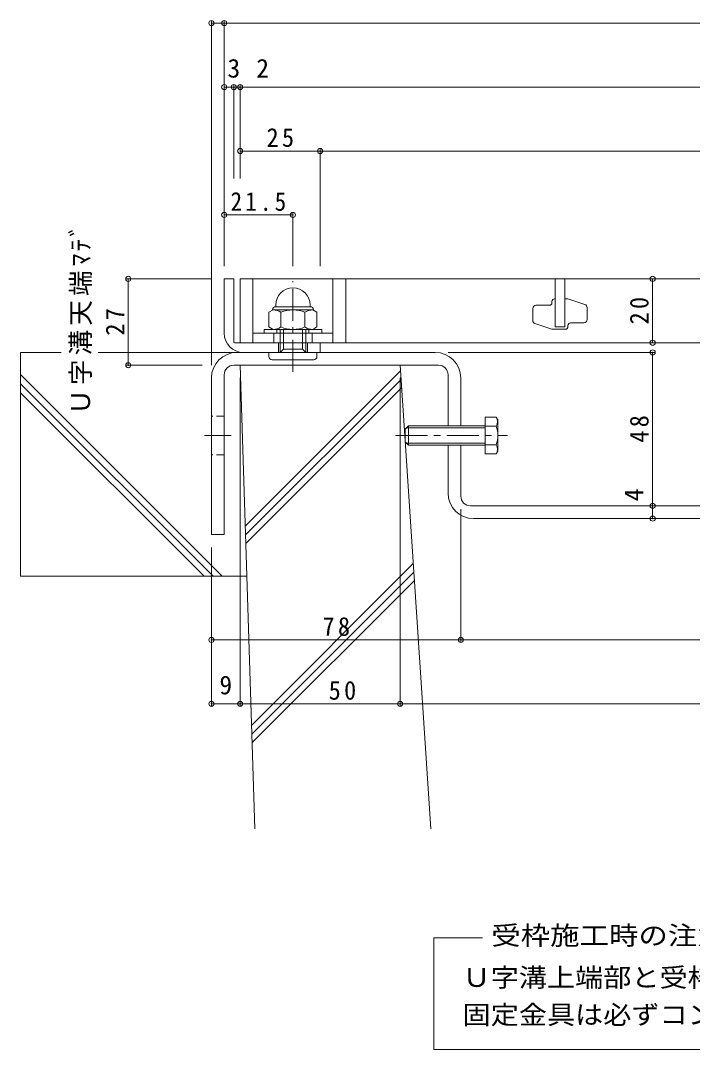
# Model space of a CAD drawing. Units: millimetres on the paper, enlarged 10 times, with parts at other scales. Extents: x -2205 to 2286, y -1959 to 1524.
# Drawn here: x -2205 to -1155, y -1406 to 203 of the extents above; entities that cross this region are included whole.
import ezdxf
from ezdxf.enums import TextEntityAlignment as Align

# ---------------------------------------------------------------- set-up
doc = ezdxf.new("R2010")
doc.units = ezdxf.units.MM
doc.header["$LTSCALE"] = 10
doc.header["$PDMODE"] = 32
doc.header["$PDSIZE"] = 8
doc.linetypes.add('CHAIN1', pattern=[8, 5, -1, 1, -1])
doc.linetypes.add('DASHED1', pattern=[1.8, 1.2, -0.6])
for name, color, linetype, lineweight in [('D-1_躯体', 2, 'Continuous', 9), ('D-2_仕上', 3, 'Continuous', 9), ('D-4_文字', 7, 'Continuous', 9), ('D-5_建具', 7, 'Continuous', 9), ('D-6_間仕切', 6, 'Continuous', 9), ('D-8_ハッチ', 3, 'Continuous', 9), ('D-A_インテリア', 2, 'Continuous', 9), ('D-B_衛生陶器', 2, 'Continuous', 9)]:
    doc.layers.add(name, color=color, linetype=linetype, lineweight=lineweight)
doc.styles.add('ＭＳ ゴシック', font='')
doc.styles.get('ＭＳ ゴシック').set_extended_font_data('MS Gothic')

msp = doc.modelspace()

# ---------------------------------------------------------------- linework, layer by layer
at = {"layer": 'D-1_躯体'}
for p, q in [((-1886.68, -201.06), (-1886.68, -286.06)), ((-1801.68, -316.06), (-1801.68, -301.06)), ((-1756.68, -316.06), (-1756.68, -301.06))]:
    msp.add_line(p, q, dxfattribs=at)
for points in [[(-1871.68, -300.06), (-1871.68, -201.06), (-1886.68, -201.06)], [(-1856.68, -316.06), (-1736.68, -316.06), (-1736.68, -301.06), (-1870.68, -301.06)]]:
    msp.add_lwpolyline(points, dxfattribs=at)
for centre, radius in [((-1856.68, -286.06), 30), ((-1870.68, -300.06), 1)]:
    msp.add_arc(centre, radius, 180, 270, dxfattribs=at)
at = {"layer": 'D-2_仕上'}
for p, q in [((-1861.68, -301.06), (-1861.68, -201.06)), ((-1841.68, -301.06), (-1841.68, -201.06)), ((-1716.68, -301.06), (-1716.68, -201.06)), ((-1696.68, -301.06), (-1696.68, -201.06)), ((-1369.18, -276.06), (-1369.18, -201.06)), ((-1354.18, -201.06), (-1354.18, -276.06)), ((-1374.18, -238.31), (-1374.18, -236.31)), ((-1370.18, -232.31), (-1369.18, -232.31)), ((-1354.18, -232.31), (-1349.18, -232.31)), ((-1349.18, -232.31), (-1322.6, -241.17)), ((-1404.18, -266.2), (-1404.18, -247.31)), ((-1399.18, -242.31), (-1378.18, -242.31)), ((-1319.18, -245.91), (-1319.18, -264.81)), ((-1324.18, -269.81), (-1345.18, -269.81)), ((-1716.68, -286.06), (-1841.68, -286.06)), ((-1809.18, -301.06), (-1809.18, -286.06)), ((-1749.18, -301.06), (-1749.18, -286.06)), ((-1369.18, -276.06), (-1354.18, -276.06)), ((-1349.18, -273.81), (-1349.18, -275.81)), ((138.32, -301.06), (-1861.68, -301.06))]:
    msp.add_line(p, q, dxfattribs=at)
for points in [[(-1861.68, -201.06), (138.32, -201.06), (138.32, -301.06)], [(-1353.18, -279.81), (-1374.18, -279.81), (-1400.76, -270.95)]]:
    msp.add_lwpolyline(points, dxfattribs=at)
for centre, radius, start, end in [((-1378.18, -238.31), 4, 270, 0), ((-1370.18, -236.31), 4, 90, 180), ((-1324.18, -245.91), 5, 0, 71.56505), ((-1399.18, -247.31), 5, 90, 180), ((-1399.18, -266.2), 5, 180, 251.56505), ((-1345.18, -273.81), 4, 90, 180), ((-1324.18, -264.81), 5, 270, 0), ((-1353.18, -275.81), 4, 270, 0)]:
    msp.add_arc(centre, radius, start, end, dxfattribs=at)
at = {"layer": 'D-4_文字'}
for p, q in [((-1906.68, 201.94), (-1906.68, -336.06)), ((-1906.68, 198.94), (-1886.68, 198.94)), ((-1886.68, 201.94), (-1886.68, -181.06)), ((-1886.68, 198.94), (163.32, 198.94)), ((-1886.68, 98.94), (-1871.68, 98.94)), ((-1871.68, 101.94), (-1871.68, -43.88)), ((-1871.68, 98.94), (-1861.68, 98.94)), ((-1861.68, 101.94), (-1861.68, -43.88)), ((-1861.68, 98.94), (138.32, 98.94)), ((-1736.68, 1.94), (-1736.68, -181.06)), ((-1861.68, -1.06), (-1736.68, -1.06)), ((-1736.68, -1.06), (13.32, -1.06)), ((-1886.68, -101.06), (-1779.18, -101.06)), ((-1779.18, -98.06), (-1779.18, -181.06)), ((-2039.68, -201.06), (-1906.68, -201.06)), ((-2036.68, -201.06), (-2036.68, -336.06)), ((-1216.68, -201.06), (-1216.68, -301.06)), ((-1213.68, -316.06), (-1536.68, -316.06)), ((-1216.68, -316.06), (-1216.68, -556.06)), ((-2039.68, -336.06), (-1921.32, -336.06)), ((-1861.68, -868.73), (-1861.68, -356.06)), ((-1611.68, -868.73), (-1611.68, -356.06)), ((-1516.68, -768.84), (-1516.68, -561.06)), ((-1216.68, -556.06), (-1216.68, -576.06)), ((-1906.68, -868.73), (-1906.68, -621.06)), ((-1906.68, -765.84), (-1516.68, -765.84)), ((-1516.68, -765.84), (-206.68, -765.84)), ((-1906.68, -865.73), (-1861.68, -865.73)), ((-1861.68, -865.73), (-1611.68, -865.73)), ((-1611.68, -865.73), (-111.68, -865.73))]:
    msp.add_line(p, q, dxfattribs=at)
for p in [(-1906.68, 198.94), (-1886.68, 198.94), (-1886.68, 98.94), (-1871.68, 98.94), (-1861.68, 98.94), (-1861.68, -1.06), (-1736.68, -1.06), (-1886.68, -101.06), (-1779.18, -101.06), (-2036.68, -201.06), (-1216.68, -201.06), (-1216.68, -301.06), (-1216.68, -316.06), (-2036.68, -336.06), (-1216.68, -556.06), (-1216.68, -576.06), (-1906.68, -765.84), (-1516.68, -765.84), (-1906.68, -865.73), (-1861.68, -865.73), (-1611.68, -865.73)]:
    msp.add_point(p, dxfattribs=at)
at = {"layer": 'D-5_建具'}
for p, q in [((-1558.97, -1231.68), (-1482.89, -1231.68)), ((-1558.97, -1406.29), (-1558.97, -1231.68)), ((-164.39, -1406.29), (-1558.97, -1406.29))]:
    msp.add_line(p, q, dxfattribs=at)
at = {"layer": 'D-6_間仕切'}
for p, q in [((-2205.08, -316.06), (-2205.08, -666.06)), ((-2141.53, -316.06), (-2205.08, -316.06)), ((-1866.73, -316.06), (-2083.67, -316.06)), ((-1861.68, -336.06), (-1611.68, -336.06)), ((-1861.68, -336.06), (-1839.03, -1061.06)), ((-1563.35, -1061.06), (-1611.68, -336.06)), ((-1889.87, -666.06), (-2205.08, -350.85)), ((-1853.82, -587.7), (-1611.09, -344.97)), ((-1904.01, -666.06), (-2205.08, -364.99)), ((-1853.39, -601.41), (-1610.2, -358.23)), ((-1918.15, -666.06), (-2205.08, -379.13)), ((-1852.96, -615.13), (-1609.32, -371.48)), ((-1844.08, -899.42), (-1591, -646.34)), ((-1843.65, -913.14), (-1590.11, -659.6)), ((-1851.37, -666.06), (-2205.08, -666.06)), ((-1843.22, -926.85), (-1589.23, -672.86))]:
    msp.add_line(p, q, dxfattribs=at)
at = {"layer": 'D-8_ハッチ'}
for p, q in [((-1866.68, -316.06), (-1556.68, -316.06)), ((-1871.68, -336.06), (-1551.68, -336.06)), ((-1886.68, -601.06), (-1886.68, -351.06)), ((-1536.68, -351.06), (-1536.68, -431.06)), ((-1906.68, -601.06), (-1906.68, -356.06)), ((-1516.68, -356.06), (-1516.68, -431.06)), ((-1536.68, -461.06), (-1536.68, -536.06)), ((-1516.68, -461.06), (-1516.68, -541.06)), ((-1501.68, -556.06), (-221.68, -556.06)), ((-1496.68, -576.06), (-226.68, -576.06)), ((-1906.68, -601.06), (-1886.68, -601.06))]:
    msp.add_line(p, q, dxfattribs=at)
at = {"layer": 'D-8_ハッチ', "linetype": 'DASHED1'}
for p, q in [((-1886.68, -416.06), (-1906.68, -416.06)), ((-1886.68, -476.06), (-1906.68, -476.06))]:
    msp.add_line(p, q, dxfattribs=at)
at = {"layer": 'D-8_ハッチ', "color": 7, "linetype": 'CHAIN1'}
msp.add_line((-1917.32, -446.06), (-1876.04, -446.06), dxfattribs=at)
at = {"layer": 'D-8_ハッチ'}
for centre, radius, start, end in [((-1866.68, -356.06), 40, 90, 180), ((-1556.68, -356.06), 40, 0, 90), ((-1871.68, -351.06), 15, 90, 180), ((-1551.68, -351.06), 15, 0, 90), ((-1496.68, -536.06), 40, 180, 270), ((-1501.68, -541.06), 15, 180, 270)]:
    msp.add_arc(centre, radius, start, end, dxfattribs=at)
at = {"layer": 'D-A_インテリア'}
for p, q in [((-1478.68, -417.19), (-1461.2, -417.19)), ((-1478.68, -417.19), (-1478.68, -474.93)), ((-1461.2, -417.19), (-1458.68, -421.56)), ((-1598.68, -431.06), (-1603.68, -436.06)), ((-1478.68, -434.06), (-1601.68, -434.06)), ((-1598.68, -431.06), (-1598.68, -461.06)), ((-1478.68, -431.06), (-1598.68, -431.06)), ((-1478.68, -431.62), (-1461.2, -431.62)), ((-1458.68, -421.56), (-1458.68, -470.56)), ((-1603.68, -436.06), (-1603.68, -456.06)), ((-1598.68, -461.06), (-1603.68, -456.06)), ((-1478.68, -458.06), (-1601.68, -458.06)), ((-1478.68, -461.06), (-1598.68, -461.06)), ((-1478.68, -460.49), (-1461.2, -460.49)), ((-1478.68, -474.93), (-1461.2, -474.93)), ((-1461.2, -474.93), (-1458.68, -470.56))]:
    msp.add_line(p, q, dxfattribs=at)
at = {"layer": 'D-A_インテリア', "color": 7, "linetype": 'CHAIN1'}
msp.add_line((-1618.68, -446.06), (-1443.68, -446.06), dxfattribs=at)
at = {"layer": 'D-A_インテリア'}
for centre, radius, start, end in [((-1473.7, -424.41), 14.43, 330.00001, 29.99999), ((-1501.25, -446.06), 42.57, 340.18087, 19.81913), ((-1473.7, -467.71), 14.43, 330.00001, 29.99999)]:
    msp.add_arc(centre, radius, start, end, dxfattribs=at)
at = {"layer": 'D-B_衛生陶器', "color": 7, "linetype": 'CHAIN1'}
msp.add_line((-1779.18, -346.47), (-1779.18, -204.43), dxfattribs=at)
at = {"layer": 'D-B_衛生陶器'}
for p, q in [((-1810.19, -249.56), (-1816.71, -253.32)), ((-1816.71, -253.32), (-1816.71, -276.3)), ((-1811.18, -249.56), (-1811.18, -250.13)), ((-1748.17, -249.56), (-1810.19, -249.56)), ((-1806.18, -244.56), (-1806.18, -242.06)), ((-1752.18, -244.56), (-1806.18, -244.56)), ((-1797.95, -253.32), (-1797.95, -276.3)), ((-1760.42, -253.32), (-1760.42, -276.3)), ((-1752.18, -244.56), (-1752.18, -242.06)), ((-1748.17, -249.56), (-1741.65, -253.32)), ((-1747.18, -249.56), (-1747.18, -250.13)), ((-1741.65, -253.32), (-1741.65, -276.3)), ((-1824.18, -280.06), (-1734.18, -280.06)), ((-1810.19, -280.06), (-1816.71, -276.3)), ((-1804.18, -280.06), (-1804.18, -286.06)), ((-1799.18, -316.06), (-1799.18, -280.06)), ((-1794.18, -311.06), (-1794.18, -280.06)), ((-1764.18, -311.06), (-1764.18, -280.06)), ((-1759.18, -316.06), (-1759.18, -280.06)), ((-1754.18, -280.06), (-1754.18, -286.06)), ((-1748.17, -280.06), (-1741.65, -276.3)), ((-1816.68, -322.56), (-1816.68, -316.06)), ((-1799.18, -316.06), (-1794.18, -311.06)), ((-1794.18, -311.06), (-1764.18, -311.06)), ((-1759.18, -316.06), (-1764.18, -311.06)), ((-1741.68, -322.56), (-1741.68, -316.06)), ((-1811.68, -327.56), (-1746.68, -327.56))]:
    msp.add_line(p, q, dxfattribs=at)
msp.add_lwpolyline([(-1734.18, -280.06), (-1734.18, -286.06), (-1824.18, -286.06), (-1824.18, -280.06)], dxfattribs=at)
for centre, radius, start, end in [((-1779.18, -242.06), 27, 0, 180), ((-1806.18, -249.56), 5, 90, 180), ((-1810.19, -271.37), 21.82, 55.84651, 90.00017), ((-1779.18, -298.23), 48.67, 67.32404, 112.67596), ((-1748.17, -271.37), 21.82, 89.99983, 124.15349), ((-1752.18, -249.56), 5, 0, 90), ((-1810.19, -258.24), 21.82, 269.99983, 304.15349), ((-1779.18, -231.39), 48.67, 247.32404, 292.67596), ((-1748.17, -258.24), 21.82, 235.84651, 270.00017), ((-1811.68, -322.56), 5, 180, 270), ((-1746.68, -322.56), 5, 270, 0)]:
    msp.add_arc(centre, radius, start, end, dxfattribs=at)

# ---------------------------------------------------------------- texts
at = {"layer": 'D-4_文字', "color": 2, "style": 'ＭＳ ゴシック'}
for s, p in [('3', (-1881.58, 104.94)), ('2', (-1836.52, 104.94)), ('9', (-1894.18, -859.73))]:
    msp.add_text(s, height=29.33, dxfattribs=at).set_placement(p, align=Align.BOTTOM_LEFT)
msp.add_text('4', height=29.33, rotation=90, dxfattribs=at).set_placement((-1222.68, -548.92), align=Align.BOTTOM_LEFT)
at = {"layer": 'D-4_文字', "color": 2, "char_height": 29.33, "attachment_point": 7, "style": 'ＭＳ ゴシック'}
for s, insert in [('\\T1.27;\\W0.95;25', (-1820.43, 4.94)), ('\\T1.28;\\W0.9;21.5', (-1876.68, -95.06)), ('\\T1.27;\\W0.95;78', (-1732.93, -759.84)), ('\\T1.27;\\W0.95;50', (-1723.3, -859.73))]:
    msp.add_mtext(s, dxfattribs=dict(at, insert=insert))
at = {"layer": 'D-4_文字', "color": 2, "char_height": 29.33, "attachment_point": 7, "rotation": 90, "style": 'ＭＳ ゴシック'}
for s, insert in [('\\T1.16;Ｕ字溝天端ﾏﾃﾞ', (-2093.3, -413.56)), ('\\T1.27;\\W0.95;20', (-1222.68, -272.31)), ('\\T1.27;\\W0.95;27', (-2042.68, -289.81)), ('\\T1.27;\\W0.95;48', (-1222.68, -457.31))]:
    msp.add_mtext(s, dxfattribs=dict(at, insert=insert))
at = {"layer": 'D-5_建具', "color": 2, "style": 'ＭＳ ゴシック'}
for s, width, p in [('受枠施工時の注意事項', 1.15, (-1469, -1251.52)), ('Ｕ字溝上端部と受枠下部とのすきまはモルタル等で埋めて下さい。', 1.1, (-1514, -1317.22)), ('固定金具は必ずコンクリート等で固定して下さい。', 1.1, (-1514, -1375.53))]:
    msp.add_text(s, height=29.33, dxfattribs=dict(at, width=width)).set_placement(p, align=Align.BOTTOM_LEFT)

doc.saveas('drawing.dxf')
